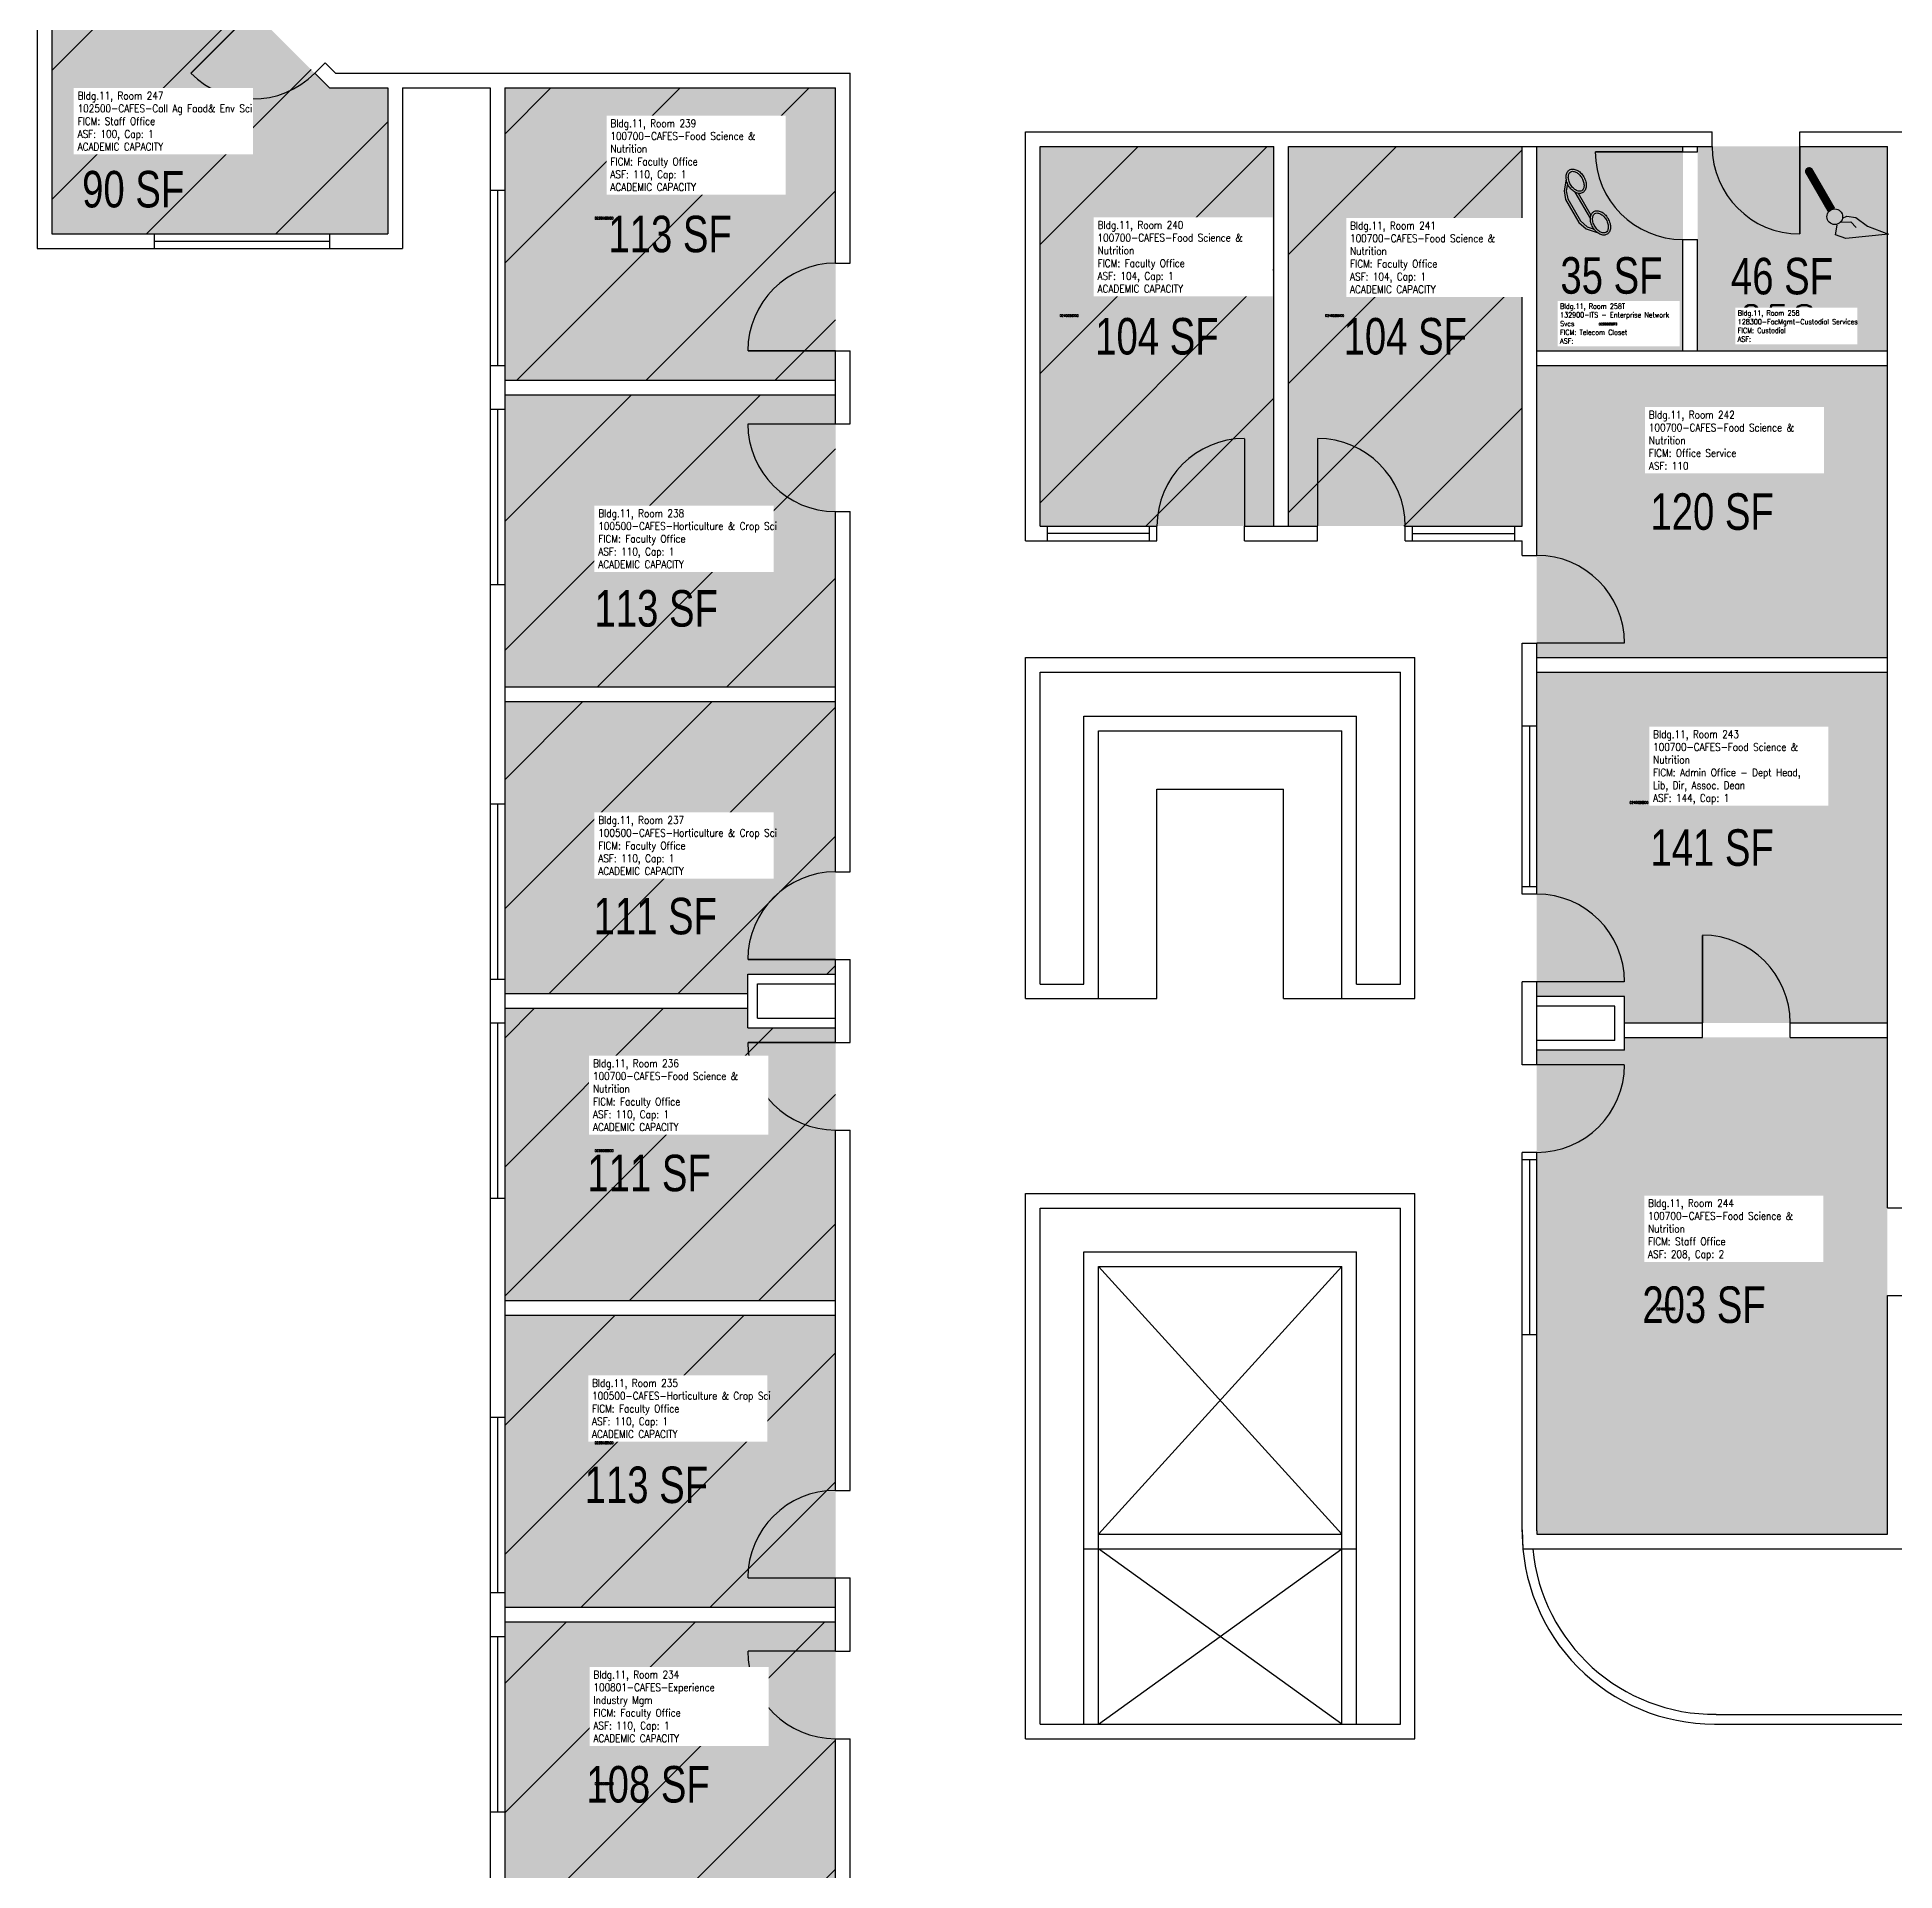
# Model space of a CAD drawing. Header units: inches. Extents: x -5 to 1845, y -233 to 2388.
# Drawn here: x -5 to 758, y 1171 to 1924 of the extents above; entities that cross this region are included whole.
import ezdxf
from ezdxf.enums import TextEntityAlignment as Align

# ---------------------------------------------------------------- set-up
doc = ezdxf.new("R2010")
doc.units = ezdxf.units.IN
doc.header["$LTSCALE"] = 0.25
doc.header["$MEASUREMENT"] = 0
doc.layers.get('0').update_dxf_attribs({"linetype": 'CONTINUOUS'})
for name, color, linetype in [('A-DOOR', 2, 'CONTINUOUS'), ('A-GLAZ', 1, 'CONTINUOUS'), ('A-GLAZ-SILL', 2, 'CONTINUOUS'), ('A-IDEN-ICON', 4, 'CONTINUOUS'), ('A-IDEN-RNUM', 7, 'CONTINUOUS'), ('A-IDEN-SNUM', 4, 'CONTINUOUS'), ('A-IDEN-VNUM', 4, 'CONTINUOUS'), ('A-ROOF', 2, 'CONTINUOUS'), ('A-WALL', 5, 'CONTINUOUS'), ('AREA-TEXT', 3, 'CONTINUOUS'), ('Rooms-Capacity', 4, 'CONTINUOUS'), ('Rooms-Category-Color', 7, 'CONTINUOUS'), ('Rooms-College-Color', 7, 'CONTINUOUS'), ('Rooms-Department-Color', 7, 'CONTINUOUS'), ('Rooms-Division-Color', 7, 'CONTINUOUS'), ('Rooms-Information', 7, 'CONTINUOUS')]:
    doc.layers.add(name, color=color, linetype=linetype)
doc.styles.add('AREA', font='arial.ttf', dxfattribs={"width": 0.75, "height": 24})
doc.styles.add('ROOMSNUMBER', font='txt.shx', dxfattribs={"height": 0.03})
doc.styles.add('ROOMVNUMBER', font='simplex.shx', dxfattribs={"width": 0.85})

# ---------------------------------------------------------------- blocks, each defined once
blk = doc.blocks.new('CPCUST')
for p, q in [((0.0297, -0.0341), (0.0376, -0.0302)), ((0.0376, -0.0302), (0.0533, -0.0324)), ((0.0533, -0.0324), (0.0745, -0.0479)), ((0.0171, -0.0639), (0.02, -0.0466)), ((0.0358, -0.0705), (0.0171, -0.0639)), ((0.0262, -0.0408), (0.0446, -0.0406)), ((0.1117, -0.0625), (0.0358, -0.0705)), ((0.0446, -0.0406), (0.0543, -0.0505)), ((0.0745, -0.0479), (0.1117, -0.0625))]:
    blk.add_line(p, q)
at = {"const_width": 0.015}
blk.add_lwpolyline([(-0.03, 0.05), (0.01, -0.0193)], dxfattribs=at)
at = {"const_width": 0.0075}
blk.add_lwpolyline([(-0.0332, 0.0481, 1), (-0.0268, 0.0519, 1)], format="xyb", close=True, dxfattribs=at)
blk.add_circle((0.0158, -0.0313), 0.0141)
blk = doc.blocks.new('CPPHONE')
for p, q in [((0.0096, 0.0252), (-0.0196, -0.0252)), ((0.0169, 0.0279), (-0.0182, -0.0329))]:
    blk.add_line(p, q)
for points in [[(0.0364, 0.0572), (0.0417, 0.0308), (0.0382, 0.0108), (0.0082, -0.0411), (-0.0083, -0.0558), (-0.0338, -0.0645)], [(0.0334, 0.047), (0.0366, 0.0307), (0.0334, 0.0126), (0.0043, -0.0379), (-0.0109, -0.0514), (-0.0265, -0.0567)]]:
    blk.add_lwpolyline(points)
for points in [[(0.0288, 0.0786, 0.139889), (0.0216, 0.0804, 0.107118), (0.0122, 0.0781, 0.079812), (0.0039, 0.0722, 0.067459), (-0.0035, 0.0626, 0.067459), (-0.008, 0.0515, 0.079812), (-0.009, 0.0413, 0.107118), (-0.0064, 0.032, 0.139889), (-0.0012, 0.0267, 0.139889), (0.0061, 0.0248, 0.107118), (0.0155, 0.0272, 0.079812), (0.0238, 0.0331, 0.067459), (0.0312, 0.0426, 0.067459), (0.0357, 0.0538, 0.079812), (0.0367, 0.0639, 0.107118), (0.034, 0.0732, 0.139889)], [(0.0263, 0.0743, 0.139889), (0.0218, 0.0754, 0.107118), (0.0144, 0.0736, 0.079812), (0.0074, 0.0686, 0.067459), (0.0008, 0.0601, 0.067459), (-0.0032, 0.0502, 0.079812), (-0.004, 0.0417, 0.107118), (-0.0019, 0.0344, 0.139889), (0.0013, 0.031, 0.139889), (0.0059, 0.0298, 0.107118), (0.0133, 0.0317, 0.079812), (0.0203, 0.0367, 0.067459), (0.0268, 0.0451, 0.067459), (0.0309, 0.055, 0.079812), (0.0317, 0.0636, 0.107118), (0.0296, 0.0709, 0.139889)], [(-0.0262, -0.0167, 0.139889), (-0.0334, -0.0148, 0.107118), (-0.0428, -0.0172, 0.079812), (-0.0511, -0.0231, 0.067459), (-0.0585, -0.0326, 0.067459), (-0.063, -0.0438, 0.079812), (-0.064, -0.0539, 0.107118), (-0.0614, -0.0632, 0.139889), (-0.0562, -0.0686, 0.139889), (-0.0489, -0.0704, 0.107118), (-0.0395, -0.0681, 0.079812), (-0.0312, -0.0622, 0.067459), (-0.0238, -0.0526, 0.067459), (-0.0193, -0.0415, 0.079812), (-0.0183, -0.0313, 0.107118), (-0.021, -0.022, 0.139889)], [(-0.0287, -0.021, 0.139889), (-0.0332, -0.0198, 0.107118), (-0.0406, -0.0217, 0.079812), (-0.0476, -0.0267, 0.067459), (-0.0542, -0.0351, 0.067459), (-0.0582, -0.045, 0.079812), (-0.059, -0.0536, 0.107118), (-0.0569, -0.0609, 0.139889), (-0.0537, -0.0643, 0.139889), (-0.0491, -0.0654, 0.107118), (-0.0417, -0.0636, 0.079812), (-0.0347, -0.0586, 0.067459), (-0.0282, -0.0501, 0.067459), (-0.0241, -0.0402, 0.079812), (-0.0233, -0.0317, 0.107118), (-0.0254, -0.0244, 0.139889)]]:
    blk.add_lwpolyline(points, format="xyb", close=True)

msp = doc.modelspace()

# ---------------------------------------------------------------- hatches: boundary and pattern name
at = {"layer": 'Rooms-Capacity'}
h = msp.add_hatch(dxfattribs=at)
h.set_pattern_fill('ANSI31', color=256, scale=300, style=0)
h.paths.add_polyline_path([(61, 1957.05), (1, 1957.05), (1, 1843.05), (139, 1843.05), (139, 1903.05), (115, 1903.05)])
h = msp.add_hatch(dxfattribs=at)
h.set_pattern_fill('ANSI31', color=256, scale=300, style=0)
h.paths.add_polyline_path([(187, 1903.05), (187, 1783.05), (322.87, 1783.05), (322.87, 1903.05)])
h = msp.add_hatch(dxfattribs=at)
h.set_pattern_fill('ANSI31', color=256, scale=300, style=0)
h.paths.add_polyline_path([(502.87, 1879.05), (406.87, 1879.05), (406.87, 1723.05), (502.87, 1723.05)])
h = msp.add_hatch(dxfattribs=at)
h.set_pattern_fill('ANSI31', color=256, scale=300, style=0)
h.paths.add_polyline_path([(604.87, 1879.05), (508.87, 1879.05), (508.87, 1723.05), (604.87, 1723.05)])
h = msp.add_hatch(dxfattribs=at)
h.set_pattern_fill('ANSI31', color=256, scale=300, style=0)
h.paths.add_polyline_path([(187, 1777.05), (187, 1657.05), (322.87, 1657.05), (322.87, 1777.05)])
h = msp.add_hatch(dxfattribs=at)
h.set_pattern_fill('ANSI31', color=256, scale=300, style=0)
h.paths.add_polyline_path([(322.87, 1651.05), (322.87, 1539.09), (286.87, 1539.09), (286.87, 1531.05), (187, 1531.05), (187, 1651.05)])
h = msp.add_hatch(dxfattribs=at)
h.set_pattern_fill('ANSI31', color=256, scale=300, style=0)
h.paths.add_polyline_path([(286.87, 1525.05), (286.87, 1517.01), (322.87, 1517.01), (322.87, 1405.05), (187, 1405.05), (187, 1525.05)])
h = msp.add_hatch(dxfattribs=at)
h.set_pattern_fill('ANSI31', color=256, scale=300, style=0)
h.paths.add_polyline_path([(322.87, 1399.05), (187, 1399.05), (187, 1279.05), (322.87, 1279.05)])
h = msp.add_hatch(dxfattribs=at)
h.set_pattern_fill('ANSI31', color=256, scale=300, style=0)
h.paths.add_polyline_path([(322.87, 1273.05), (187, 1273.05), (187, 1159.05), (322.87, 1159.05)])
at = {"layer": 'Rooms-Category-Color', "true_color": 0xfa9ba3}
for points in [[(61, 1957.05), (1, 1957.05), (1, 1843.05), (139, 1843.05), (139, 1903.05), (115, 1903.05)], [(187, 1903.05), (187, 1783.05), (322.87, 1783.05), (322.87, 1903.05)], [(502.87, 1879.05), (406.87, 1879.05), (406.87, 1723.05), (502.87, 1723.05)], [(604.87, 1879.05), (508.87, 1879.05), (508.87, 1723.05), (604.87, 1723.05)], [(610.87, 1789.05), (754.87, 1789.05), (754.87, 1669.05), (610.87, 1669.05)], [(187, 1777.05), (187, 1657.05), (322.87, 1657.05), (322.87, 1777.05)], [(610.87, 1663.05), (754.87, 1663.05), (754.87, 1519.05), (646.87, 1519.05), (646.87, 1529.94), (610.87, 1529.94)], [(322.87, 1651.05), (322.87, 1539.09), (286.87, 1539.09), (286.87, 1531.05), (187, 1531.05), (187, 1651.05)], [(286.87, 1525.05), (286.87, 1517.01), (322.87, 1517.01), (322.87, 1405.05), (187, 1405.05), (187, 1525.05)], [(610.87, 1507.86), (646.87, 1507.86), (646.87, 1513.05), (754.87, 1513.05), (754.87, 1309.05), (610.87, 1309.05)], [(322.87, 1399.05), (187, 1399.05), (187, 1279.05), (322.87, 1279.05)], [(322.87, 1273.05), (187, 1273.05), (187, 1159.05), (322.87, 1159.05)]]:
    msp.add_hatch(color=241, dxfattribs=at).paths.add_polyline_path(points)
at = {"layer": 'Rooms-Category-Color', "true_color": 0xadadad}
for points in [[(670.87, 1879.05), (610.87, 1879.05), (610.87, 1795.05), (670.87, 1795.05)], [(754.87, 1879.05), (676.87, 1879.05), (676.87, 1795.05), (754.87, 1795.05)]]:
    msp.add_hatch(color=253, dxfattribs=at).paths.add_polyline_path(points)
at = {"layer": 'Rooms-College-Color', "true_color": 0xe3c5e1}
for points in [[(61, 1957.05), (1, 1957.05), (1, 1843.05), (139, 1843.05), (139, 1903.05), (115, 1903.05)], [(187, 1903.05), (187, 1783.05), (322.87, 1783.05), (322.87, 1903.05)], [(502.87, 1879.05), (406.87, 1879.05), (406.87, 1723.05), (502.87, 1723.05)], [(604.87, 1879.05), (508.87, 1879.05), (508.87, 1723.05), (604.87, 1723.05)], [(610.87, 1789.05), (754.87, 1789.05), (754.87, 1669.05), (610.87, 1669.05)], [(187, 1777.05), (187, 1657.05), (322.87, 1657.05), (322.87, 1777.05)], [(610.87, 1663.05), (754.87, 1663.05), (754.87, 1519.05), (646.87, 1519.05), (646.87, 1529.94), (610.87, 1529.94)], [(322.87, 1651.05), (322.87, 1539.09), (286.87, 1539.09), (286.87, 1531.05), (187, 1531.05), (187, 1651.05)], [(286.87, 1525.05), (286.87, 1517.01), (322.87, 1517.01), (322.87, 1405.05), (187, 1405.05), (187, 1525.05)], [(610.87, 1507.86), (646.87, 1507.86), (646.87, 1513.05), (754.87, 1513.05), (754.87, 1309.05), (610.87, 1309.05)], [(322.87, 1399.05), (187, 1399.05), (187, 1279.05), (322.87, 1279.05)], [(322.87, 1273.05), (187, 1273.05), (187, 1159.05), (322.87, 1159.05)]]:
    msp.add_hatch(color=254, dxfattribs=at).paths.add_polyline_path(points)
at = {"layer": 'Rooms-College-Color', "true_color": 0xadadad}
for points in [[(670.87, 1879.05), (610.87, 1879.05), (610.87, 1795.05), (670.87, 1795.05)], [(754.87, 1879.05), (676.87, 1879.05), (676.87, 1795.05), (754.87, 1795.05)]]:
    msp.add_hatch(color=253, dxfattribs=at).paths.add_polyline_path(points)
at = {"layer": 'Rooms-Department-Color', "true_color": 0xe3c5e1}
for points in [[(61, 1957.05), (1, 1957.05), (1, 1843.05), (139, 1843.05), (139, 1903.05), (115, 1903.05)], [(187, 1903.05), (187, 1783.05), (322.87, 1783.05), (322.87, 1903.05)], [(502.87, 1879.05), (406.87, 1879.05), (406.87, 1723.05), (502.87, 1723.05)], [(604.87, 1879.05), (508.87, 1879.05), (508.87, 1723.05), (604.87, 1723.05)], [(610.87, 1789.05), (754.87, 1789.05), (754.87, 1669.05), (610.87, 1669.05)], [(187, 1777.05), (187, 1657.05), (322.87, 1657.05), (322.87, 1777.05)], [(610.87, 1663.05), (754.87, 1663.05), (754.87, 1519.05), (646.87, 1519.05), (646.87, 1529.94), (610.87, 1529.94)], [(322.87, 1651.05), (322.87, 1539.09), (286.87, 1539.09), (286.87, 1531.05), (187, 1531.05), (187, 1651.05)], [(286.87, 1525.05), (286.87, 1517.01), (322.87, 1517.01), (322.87, 1405.05), (187, 1405.05), (187, 1525.05)], [(610.87, 1507.86), (646.87, 1507.86), (646.87, 1513.05), (754.87, 1513.05), (754.87, 1309.05), (610.87, 1309.05)], [(322.87, 1399.05), (187, 1399.05), (187, 1279.05), (322.87, 1279.05)], [(322.87, 1273.05), (187, 1273.05), (187, 1159.05), (322.87, 1159.05)]]:
    msp.add_hatch(color=254, dxfattribs=at).paths.add_polyline_path(points)
at = {"layer": 'Rooms-Department-Color', "true_color": 0xacacac}
for points in [[(670.87, 1879.05), (610.87, 1879.05), (610.87, 1795.05), (670.87, 1795.05)], [(754.87, 1879.05), (676.87, 1879.05), (676.87, 1795.05), (754.87, 1795.05)]]:
    msp.add_hatch(color=253, dxfattribs=at).paths.add_polyline_path(points)
at = {"layer": 'Rooms-Division-Color', "true_color": 0xe3c5e1}
for points in [[(61, 1957.05), (1, 1957.05), (1, 1843.05), (139, 1843.05), (139, 1903.05), (115, 1903.05)], [(187, 1903.05), (187, 1783.05), (322.87, 1783.05), (322.87, 1903.05)], [(502.87, 1879.05), (406.87, 1879.05), (406.87, 1723.05), (502.87, 1723.05)], [(604.87, 1879.05), (508.87, 1879.05), (508.87, 1723.05), (604.87, 1723.05)], [(610.87, 1789.05), (754.87, 1789.05), (754.87, 1669.05), (610.87, 1669.05)], [(187, 1777.05), (187, 1657.05), (322.87, 1657.05), (322.87, 1777.05)], [(610.87, 1663.05), (754.87, 1663.05), (754.87, 1519.05), (646.87, 1519.05), (646.87, 1529.94), (610.87, 1529.94)], [(322.87, 1651.05), (322.87, 1539.09), (286.87, 1539.09), (286.87, 1531.05), (187, 1531.05), (187, 1651.05)], [(286.87, 1525.05), (286.87, 1517.01), (322.87, 1517.01), (322.87, 1405.05), (187, 1405.05), (187, 1525.05)], [(610.87, 1507.86), (646.87, 1507.86), (646.87, 1513.05), (754.87, 1513.05), (754.87, 1309.05), (610.87, 1309.05)], [(322.87, 1399.05), (187, 1399.05), (187, 1279.05), (322.87, 1279.05)], [(322.87, 1273.05), (187, 1273.05), (187, 1159.05), (322.87, 1159.05)]]:
    msp.add_hatch(color=254, dxfattribs=at).paths.add_polyline_path(points)
at = {"layer": 'Rooms-Division-Color', "true_color": 0xadadad}
for points in [[(670.87, 1879.05), (610.87, 1879.05), (610.87, 1795.05), (670.87, 1795.05)], [(754.87, 1879.05), (676.87, 1879.05), (676.87, 1795.05), (754.87, 1795.05)]]:
    msp.add_hatch(color=253, dxfattribs=at).paths.add_polyline_path(points)

# ---------------------------------------------------------------- linework, layer by layer
at = {"layer": 'A-DOOR', "const_width": 0.6}
for points in [[(83.54, 1934.5), (58.09, 1909.05)], [(670.87, 1876.77), (634.87, 1876.77)], [(718.87, 1879.05), (718.87, 1843.05)], [(322.87, 1795.05), (286.87, 1795.05)], [(322.87, 1765.05), (286.87, 1765.05)], [(490.87, 1723.05), (490.87, 1759.05)], [(520.87, 1723.05), (520.87, 1759.05)], [(610.87, 1675.05), (646.87, 1675.05)], [(678.91, 1519.05), (678.91, 1555.05)], [(322.87, 1545.09), (286.87, 1545.09)], [(610.87, 1535.94), (646.87, 1535.94)], [(322.87, 1511.01), (286.87, 1511.01)], [(610.87, 1501.86), (646.87, 1501.86)], [(322.87, 1291.05), (286.87, 1291.05)], [(322.87, 1261.05), (286.87, 1261.05)]]:
    msp.add_lwpolyline(points, dxfattribs=at)
at = {"layer": 'A-DOOR'}
for centre, start, end in [((83.54, 1934.5), 225, 315), ((718.87, 1879.05), 180, 270), ((670.87, 1876.77), 180, 270), ((322.87, 1795.05), 90, 180), ((322.87, 1765.05), 180, 270), ((490.87, 1723.05), 90, 180), ((520.87, 1723.05), 360, 90), ((610.87, 1675.05), 360, 90), ((322.87, 1545.09), 90, 180), ((610.87, 1535.94), 360, 90), ((678.91, 1519.05), 360, 90), ((322.87, 1511.01), 180, 270), ((610.87, 1501.86), 270, 360), ((322.87, 1291.05), 90, 180), ((322.87, 1261.05), 180, 270)]:
    msp.add_arc(centre, 36, start, end, dxfattribs=at)
at = {"layer": 'A-GLAZ'}
for p, q in [((184, 1861.05), (184, 1789.05)), ((43, 1840.05), (115, 1840.05)), ((184, 1771.05), (184, 1699.05)), ((451.87, 1720.05), (409.87, 1720.05)), ((559.87, 1720.05), (601.87, 1720.05)), ((607.87, 1640.94), (607.87, 1574.94)), ((184, 1609.05), (184, 1537.05)), ((184, 1519.05), (184, 1447.05)), ((607.87, 1462.86), (607.87, 1390.86)), ((184, 1357.05), (184, 1285.05)), ((184, 1267.05), (184, 1195.05))]:
    msp.add_line(p, q, dxfattribs=at)
at = {"layer": 'A-GLAZ-SILL'}
for p, q in [((181, 1861.05), (181, 1789.05)), ((187, 1861.05), (187, 1789.05)), ((43, 1843.05), (115, 1843.05)), ((43, 1837.05), (115, 1837.05)), ((181, 1771.05), (181, 1699.05)), ((187, 1777.05), (187, 1699.05)), ((409.87, 1723.05), (451.87, 1723.05)), ((409.87, 1717.05), (451.87, 1717.05)), ((559.87, 1723.05), (601.87, 1723.05)), ((559.87, 1717.05), (601.87, 1717.05)), ((604.87, 1574.94), (604.87, 1640.94)), ((610.87, 1574.94), (610.87, 1640.94)), ((181, 1609.05), (181, 1537.05)), ((187, 1609.05), (187, 1537.05)), ((181, 1519.05), (181, 1447.05)), ((187, 1519.05), (187, 1447.05)), ((604.87, 1390.86), (604.87, 1462.86)), ((610.87, 1390.86), (610.87, 1462.86)), ((181, 1357.05), (181, 1285.05)), ((187, 1357.05), (187, 1285.05)), ((181, 1267.05), (181, 1195.05)), ((187, 1267.05), (187, 1195.05))]:
    msp.add_line(p, q, dxfattribs=at)
at = {"layer": 'A-ROOF'}
for p, q in [((400.87, 1669.05), (560.83, 1669.05)), ((400.87, 1529.01), (400.87, 1669.05)), ((560.83, 1529.01), (560.83, 1669.05)), ((406.87, 1535.01), (406.87, 1663.05)), ((406.87, 1663.05), (554.83, 1663.05)), ((554.83, 1535.01), (554.83, 1663.05)), ((424.87, 1535.01), (424.87, 1645.05)), ((424.87, 1645.05), (536.83, 1645.05)), ((536.83, 1535.01), (536.83, 1645.05)), ((430.87, 1529.01), (430.87, 1639.05)), ((430.87, 1639.05), (530.83, 1639.05)), ((530.83, 1529.01), (530.83, 1639.05)), ((454.87, 1615.05), (506.83, 1615.05)), ((454.87, 1529.01), (454.87, 1615.05)), ((506.83, 1529.01), (506.83, 1615.05)), ((406.87, 1535.01), (424.87, 1535.01)), ((536.83, 1535.01), (554.83, 1535.01)), ((400.87, 1529.01), (454.87, 1529.01)), ((506.83, 1529.01), (560.83, 1529.01)), ((400.87, 1448.97), (560.83, 1448.97)), ((400.87, 1225.05), (400.87, 1448.97)), ((406.87, 1442.97), (554.83, 1442.97)), ((406.87, 1231.05), (406.87, 1442.97)), ((554.83, 1231.05), (554.83, 1442.97)), ((560.83, 1225.05), (560.83, 1448.97)), ((424.87, 1231.05), (424.87, 1424.97)), ((424.87, 1424.97), (536.83, 1424.97)), ((536.83, 1231.05), (536.83, 1424.97)), ((430.87, 1418.97), (530.83, 1418.97)), ((430.87, 1231.05), (430.87, 1418.97)), ((430.87, 1309.05), (530.83, 1418.97)), ((430.87, 1418.97), (530.83, 1309.05)), ((530.83, 1231.05), (530.83, 1418.97)), ((430.87, 1309.05), (530.83, 1309.05)), ((424.87, 1303.05), (536.83, 1303.05)), ((430.87, 1231.05), (530.83, 1303.05)), ((530.83, 1231.05), (430.87, 1303.05)), ((406.87, 1231.05), (554.83, 1231.05)), ((400.87, 1225.05), (560.83, 1225.05))]:
    msp.add_line(p, q, dxfattribs=at)
at = {"layer": 'A-WALL'}
for p, q in [((-5, 2127.05), (-5, 1837.05)), ((1, 2121.05), (1, 1843.05)), ((113.24, 1913.29), (109, 1909.05)), ((109, 1909.05), (115, 1903.05)), ((113.24, 1913.29), (117.49, 1909.05)), ((117.49, 1909.05), (328.87, 1909.05)), ((328.87, 1831.05), (328.87, 1909.05)), ((115, 1903.05), (139, 1903.05)), ((139, 1903.05), (139, 1843.05)), ((145, 1903.05), (145, 1837.05)), ((145, 1903.05), (181, 1903.05)), ((181, 1903.05), (181, 1861.05)), ((187, 1903.05), (187, 1861.05)), ((187, 1903.05), (322.87, 1903.05)), ((322.87, 1831.05), (322.87, 1903.05)), ((400.87, 1885.05), (682.87, 1885.05)), ((400.87, 1717.05), (400.87, 1885.05)), ((682.87, 1879.05), (682.87, 1885.05)), ((718.87, 1879.05), (718.87, 1885.05)), ((718.87, 1885.05), (911, 1885.05)), ((406.87, 1879.05), (502.87, 1879.05)), ((406.87, 1723.05), (406.87, 1879.05)), ((502.87, 1723.05), (502.87, 1879.05)), ((508.87, 1723.05), (508.87, 1879.05)), ((508.87, 1879.05), (604.87, 1879.05)), ((604.87, 1879.05), (682.87, 1879.05)), ((604.87, 1723.05), (604.87, 1879.05)), ((610.87, 1711.05), (610.87, 1879.05)), ((670.87, 1876.77), (670.87, 1879.05)), ((676.87, 1876.77), (676.87, 1879.05)), ((718.87, 1879.05), (754.87, 1879.05)), ((754.87, 1443.05), (754.87, 1879.05)), ((670.87, 1876.77), (676.87, 1876.77)), ((181, 1861.05), (187, 1861.05)), ((1, 1843.05), (43, 1843.05)), ((43, 1843.05), (43, 1837.05)), ((115, 1843.05), (115, 1837.05)), ((115, 1843.05), (139, 1843.05)), ((670.87, 1795.05), (670.87, 1840.77)), ((670.87, 1840.77), (676.87, 1840.77)), ((676.87, 1795.05), (676.87, 1840.77)), ((-5, 1837.05), (43, 1837.05)), ((115, 1837.05), (145, 1837.05)), ((322.87, 1831.05), (328.87, 1831.05)), ((322.87, 1795.05), (328.87, 1795.05)), ((322.87, 1765.05), (322.87, 1795.05)), ((328.87, 1765.05), (328.87, 1795.05)), ((610.87, 1795.05), (754.87, 1795.05)), ((181, 1789.05), (187, 1789.05)), ((181, 1789.05), (181, 1771.05)), ((187, 1789.05), (187, 1771.05)), ((610.87, 1789.05), (754.87, 1789.05)), ((187, 1783.05), (322.87, 1783.05)), ((181, 1771.05), (187, 1771.05)), ((187, 1777.05), (322.87, 1777.05)), ((322.87, 1765.05), (328.87, 1765.05)), ((322.87, 1729.05), (328.87, 1729.05)), ((322.87, 1581.09), (322.87, 1729.05)), ((328.87, 1581.09), (328.87, 1729.05)), ((400.87, 1717.05), (409.87, 1717.05)), ((406.87, 1723.05), (409.87, 1723.05)), ((409.87, 1717.05), (409.87, 1723.05)), ((451.87, 1717.05), (451.87, 1723.05)), ((451.87, 1723.05), (454.87, 1723.05)), ((451.87, 1717.05), (454.87, 1717.05)), ((454.87, 1717.05), (454.87, 1723.05)), ((490.87, 1717.05), (490.87, 1723.05)), ((490.87, 1723.05), (520.87, 1723.05)), ((490.87, 1717.05), (520.87, 1717.05)), ((520.87, 1717.05), (520.87, 1723.05)), ((556.87, 1717.05), (556.87, 1723.05)), ((556.87, 1723.05), (559.87, 1723.05)), ((556.87, 1717.05), (559.87, 1717.05)), ((559.87, 1717.05), (559.87, 1723.05)), ((601.87, 1723.05), (604.87, 1723.05)), ((601.87, 1717.05), (601.87, 1723.05)), ((601.87, 1717.05), (604.87, 1717.05)), ((604.87, 1711.05), (604.87, 1717.05)), ((604.87, 1711.05), (610.87, 1711.05)), ((181, 1699.05), (187, 1699.05)), ((181, 1699.05), (181, 1609.05)), ((187, 1699.05), (187, 1609.05)), ((604.87, 1675.05), (610.87, 1675.05)), ((604.87, 1640.94), (604.87, 1675.05)), ((610.87, 1640.94), (610.87, 1675.05)), ((610.87, 1669.05), (754.87, 1669.05)), ((187, 1657.05), (322.87, 1657.05)), ((610.87, 1663.05), (754.87, 1663.05)), ((187, 1651.05), (322.87, 1651.05)), ((610.87, 1640.94), (604.87, 1640.94)), ((181, 1609.05), (187, 1609.05)), ((322.87, 1581.09), (328.87, 1581.09)), ((604.87, 1571.94), (604.87, 1574.94)), ((610.87, 1574.94), (604.87, 1574.94)), ((610.87, 1571.94), (604.87, 1571.94)), ((610.87, 1571.94), (610.87, 1574.94)), ((322.87, 1545.09), (328.87, 1545.09)), ((322.87, 1511.01), (322.87, 1545.09)), ((328.87, 1511.01), (328.87, 1545.09)), ((181, 1537.05), (187, 1537.05)), ((181, 1537.05), (181, 1519.05)), ((187, 1537.05), (187, 1519.05)), ((286.87, 1517.01), (286.87, 1539.09)), ((286.87, 1539.09), (322.87, 1539.09)), ((290.87, 1521), (290.87, 1535.09)), ((290.87, 1535.09), (322.87, 1535.09)), ((610.87, 1535.94), (604.87, 1535.94)), ((604.87, 1501.86), (604.87, 1535.94)), ((610.87, 1501.86), (610.87, 1535.94)), ((187, 1531.05), (286.87, 1531.05)), ((646.87, 1529.94), (610.87, 1529.94)), ((642.87, 1525.95), (610.87, 1525.95)), ((642.87, 1511.86), (642.87, 1525.95)), ((646.87, 1507.86), (646.87, 1529.94)), ((181, 1519.05), (187, 1519.05)), ((187, 1525.05), (286.87, 1525.05)), ((290.87, 1521), (322.87, 1521)), ((646.87, 1519.05), (678.91, 1519.05)), ((678.91, 1513.05), (678.91, 1519.05)), ((714.91, 1513.05), (714.91, 1519.05)), ((714.91, 1519.05), (754.87, 1519.05)), ((286.87, 1517.01), (322.87, 1517.01)), ((322.87, 1511.01), (328.87, 1511.01)), ((642.87, 1511.86), (610.87, 1511.86)), ((646.87, 1513.05), (678.91, 1513.05)), ((714.91, 1513.05), (754.87, 1513.05)), ((646.87, 1507.86), (610.87, 1507.86)), ((610.87, 1501.86), (604.87, 1501.86)), ((322.87, 1475.01), (328.87, 1475.01)), ((322.87, 1327.05), (322.87, 1475.01)), ((328.87, 1327.05), (328.87, 1475.01)), ((610.87, 1465.86), (604.87, 1465.86)), ((604.87, 1462.86), (604.87, 1465.86)), ((610.87, 1462.86), (610.87, 1465.86)), ((610.87, 1462.86), (604.87, 1462.86)), ((181, 1447.05), (187, 1447.05)), ((181, 1447.05), (181, 1357.05)), ((187, 1447.05), (187, 1357.05)), ((754.87, 1443.05), (760.87, 1443.05)), ((187, 1405.05), (322.87, 1405.05)), ((754.87, 1309.05), (754.87, 1407.05)), ((754.87, 1407.05), (760.87, 1407.05)), ((187, 1399.05), (322.87, 1399.05)), ((604.87, 1310.05), (604.87, 1390.86)), ((610.87, 1390.86), (604.87, 1390.86)), ((610.87, 1310.41), (610.87, 1390.86)), ((181, 1357.05), (187, 1357.05)), ((322.87, 1327.05), (328.87, 1327.05)), ((610.87, 1309.05), (754.87, 1309.05)), ((605.18, 1303.05), (826.29, 1303.05)), ((322.87, 1291.05), (328.87, 1291.05)), ((322.87, 1261.05), (322.87, 1291.05)), ((328.87, 1261.05), (328.87, 1291.05)), ((181, 1285.05), (187, 1285.05)), ((181, 1285.05), (181, 1267.05)), ((187, 1285.05), (187, 1267.05)), ((187, 1279.05), (322.87, 1279.05)), ((181, 1267.05), (187, 1267.05)), ((187, 1273.05), (322.87, 1273.05)), ((322.87, 1261.05), (328.87, 1261.05)), ((683.87, 1231.05), (885.65, 1231.05)), ((684.6, 1235.04), (883.72, 1235.04)), ((322.87, 1225.05), (328.87, 1225.05)), ((322.87, 1081.05), (322.87, 1225.05)), ((328.87, 1081.05), (328.87, 1225.05)), ((181, 1195.05), (187, 1195.05)), ((181, 1195.05), (181, 1111.05)), ((187, 1195.05), (187, 1111.05))]:
    msp.add_line(p, q, dxfattribs=at)
for radius, start, end in [(79, 179.48394, 270), (79, 180, 185.08348), (73, 179.7161, 180.78487), (75, 185.35509, 270.55663)]:
    msp.add_arc((683.87, 1310.05), radius, start, end, dxfattribs=at)

# ---------------------------------------------------------------- block references
at = {"layer": 'A-IDEN-ICON'}
for name, p, xscale, yscale, zscale, rotation in [('CPPHONE', (629.57, 1855.24), -180, 180, 180, 0.1959893751911952), ('CPCUST', (729.61, 1857.32), 229.5, 229.5, 229.5, 359.9999999951173)]:
    msp.add_blockref(name, p, dxfattribs=dict(at, xscale=xscale, yscale=yscale, zscale=zscale, rotation=rotation))

# ---------------------------------------------------------------- texts
at = {"layer": 'A-IDEN-RNUM', "style": 'ROOMSNUMBER', "width": 0.85}
for s, p in [('0247-00', (27, 1895.05)), ('0239-00', (224, 1849.05)), ('0240-00', (415, 1809.05)), ('0241-00', (524, 1809.05)), ('0258-T0', (636.38, 1805.54)), ('0258-00', (708.83, 1803.09)), ('0242-00', (656.9, 1748.22)), ('0238-00', (224, 1712.05)), ('0243-00', (649, 1609.05)), ('0237-00', (224, 1586.05)), ('0236-00', (224, 1466.05)), ('0244-00', (660, 1401.05)), ('0235-00', (224, 1346.05)), ('0234-00', (224, 1206.05))]:
    msp.add_text(s, height=1, dxfattribs=at).set_placement(p)
at = {"layer": 'A-IDEN-SNUM', "style": 'ROOMSNUMBER', "width": 0.85}
for s, p in [('0110024700', (27, 1895.05)), ('0110023900', (224, 1849.05)), ('0110024000', (415, 1809.05)), ('0110024100', (524, 1809.05)), ('01100258T0', (636.38, 1805.54)), ('0110025800', (708.83, 1803.09)), ('0110024200', (656.9, 1748.22)), ('0110023800', (224, 1712.05)), ('0110024300', (649, 1609.05)), ('0110023700', (224, 1586.05)), ('0110023600', (224, 1466.05)), ('0110024400', (660, 1401.05)), ('0110023500', (224, 1346.05)), ('0110023400', (224, 1206.05))]:
    msp.add_text(s, height=1, dxfattribs=at).set_placement(p)
at = {"layer": 'A-IDEN-VNUM', "style": 'ROOMVNUMBER', "width": 0.85}
for s, height, p in [('247', 22, (11.62, 1877.33)), ('239', 22, (230.41, 1860.75)), ('240', 22, (430.49, 1818.99)), ('241', 22, (534.17, 1818.75)), ('258T', 15, (620.45, 1798.02)), ('258', 15, (693.41, 1798.81)), ('242', 22, (656.9, 1746.26)), ('238', 22, (225.44, 1705.8)), ('243', 22, (658.63, 1608.78)), ('237', 22, (225.44, 1579.8)), ('236', 22, (223.27, 1474.67)), ('244', 22, (656.56, 1421.42)), ('235', 22, (222.87, 1348.58)), ('234', 22, (223.44, 1223.62))]:
    msp.add_text(s, height=height, dxfattribs=at).set_placement(p)
at = {"layer": 'AREA-TEXT', "style": 'AREA', "width": 0.75}
for s, p in [('90 SF', (34.44, 1861.46)), ('113 SF', (254.94, 1843.05)), ('35 SF', (641.53, 1826.03)), ('46 SF', (711.57, 1825.75)), ('104 SF', (454.87, 1801.05)), ('104 SF', (556.87, 1801.05)), ('120 SF', (682.87, 1729.05)), ('113 SF', (249.23, 1689.28)), ('141 SF', (682.87, 1591.05)), ('111 SF', (248.85, 1562.9)), ('111 SF', (246.31, 1457.39)), ('203 SF', (679.55, 1403.31)), ('113 SF', (245.2, 1329.32)), ('108 SF', (245.89, 1206.33))]:
    msp.add_text(s, height=15, dxfattribs=at).set_placement(p, align=Align.MIDDLE_CENTER)

# ---------------------------------------------------------------- next in the draw order: texts
at = {"layer": 'Rooms-Information', "attachment_point": 7, "style": 'ROOMVNUMBER', "bg_fill": 3, "box_fill_scale": 1.5, "bg_fill_color": 256, "bg_fill_true_color": 13158600, "bg_fill_transparency": 0}
for s, insert, char_height, width in [('Bldg.11, Room 247^M^J102500-CAFES-Coll Ag Food& Env Sci^M^JFICM: Staff Office^M^JASF: 100, Cap: 1^M^JACADEMIC CAPACITY', (11.62, 1877.33), 3.14286, 70.4), ('Bldg.11, Room 239^M^J100700-CAFES-Food Science & Nutrition^M^JFICM: Faculty Office^M^JASF: 110, Cap: 1^M^JACADEMIC CAPACITY', (230.41, 1860.75), 3.14286, 70.4), ('Bldg.11, Room 240^M^J100700-CAFES-Food Science & Nutrition^M^JFICM: Faculty Office^M^JASF: 104, Cap: 1^M^JACADEMIC CAPACITY', (430.49, 1818.99), 3.14286, 70.4), ('Bldg.11, Room 241^M^J100700-CAFES-Food Science & Nutrition^M^JFICM: Faculty Office^M^JASF: 104, Cap: 1^M^JACADEMIC CAPACITY', (534.17, 1818.75), 3.14286, 70.4), ('Bldg.11, Room 258T^M^J132900-ITS - Enterprise Network Svcs^M^JFICM: Telecom Closet^M^JASF: ', (620.45, 1798.02), 2.1429, 48), ('Bldg.11, Room 258^M^J128300-FacMgmt-Custodial Services^M^JFICM: Custodial^M^JASF: ', (693.41, 1798.81), 2.1429, 48), ('Bldg.11, Room 242^M^J100700-CAFES-Food Science & Nutrition^M^JFICM: Office Service^M^JASF: 110', (656.9, 1746.26), 3.1429, 70.4), ('Bldg.11, Room 238^M^J100500-CAFES-Horticulture & Crop Sci^M^JFICM: Faculty Office^M^JASF: 110, Cap: 1^M^JACADEMIC CAPACITY', (225.44, 1705.8), 3.14286, 70.4), ('Bldg.11, Room 243^M^J100700-CAFES-Food Science & Nutrition^M^JFICM: Admin Office - Dept Head, Lib, Dir, Assoc. Dean^M^JASF: 144, Cap: 1', (658.63, 1608.78), 3.14286, 70.4), ('Bldg.11, Room 237^M^J100500-CAFES-Horticulture & Crop Sci^M^JFICM: Faculty Office^M^JASF: 110, Cap: 1^M^JACADEMIC CAPACITY', (225.44, 1579.8), 3.14286, 70.4), ('Bldg.11, Room 236^M^J100700-CAFES-Food Science & Nutrition^M^JFICM: Faculty Office^M^JASF: 110, Cap: 1^M^JACADEMIC CAPACITY', (223.27, 1474.67), 3.14286, 70.4), ('Bldg.11, Room 244^M^J100700-CAFES-Food Science & Nutrition^M^JFICM: Staff Office^M^JASF: 208, Cap: 2', (656.56, 1421.42), 3.1429, 70.4), ('Bldg.11, Room 235^M^J100500-CAFES-Horticulture & Crop Sci^M^JFICM: Faculty Office^M^JASF: 110, Cap: 1^M^JACADEMIC CAPACITY', (222.87, 1348.58), 3.14286, 70.4), ('Bldg.11, Room 234^M^J100801-CAFES-Experience Industry Mgm^M^JFICM: Faculty Office^M^JASF: 110, Cap: 1^M^JACADEMIC CAPACITY', (223.44, 1223.62), 3.14286, 70.4)]:
    msp.add_mtext(s, dxfattribs=dict(at, insert=insert, char_height=char_height, width=width))

doc.saveas('drawing.dxf')
